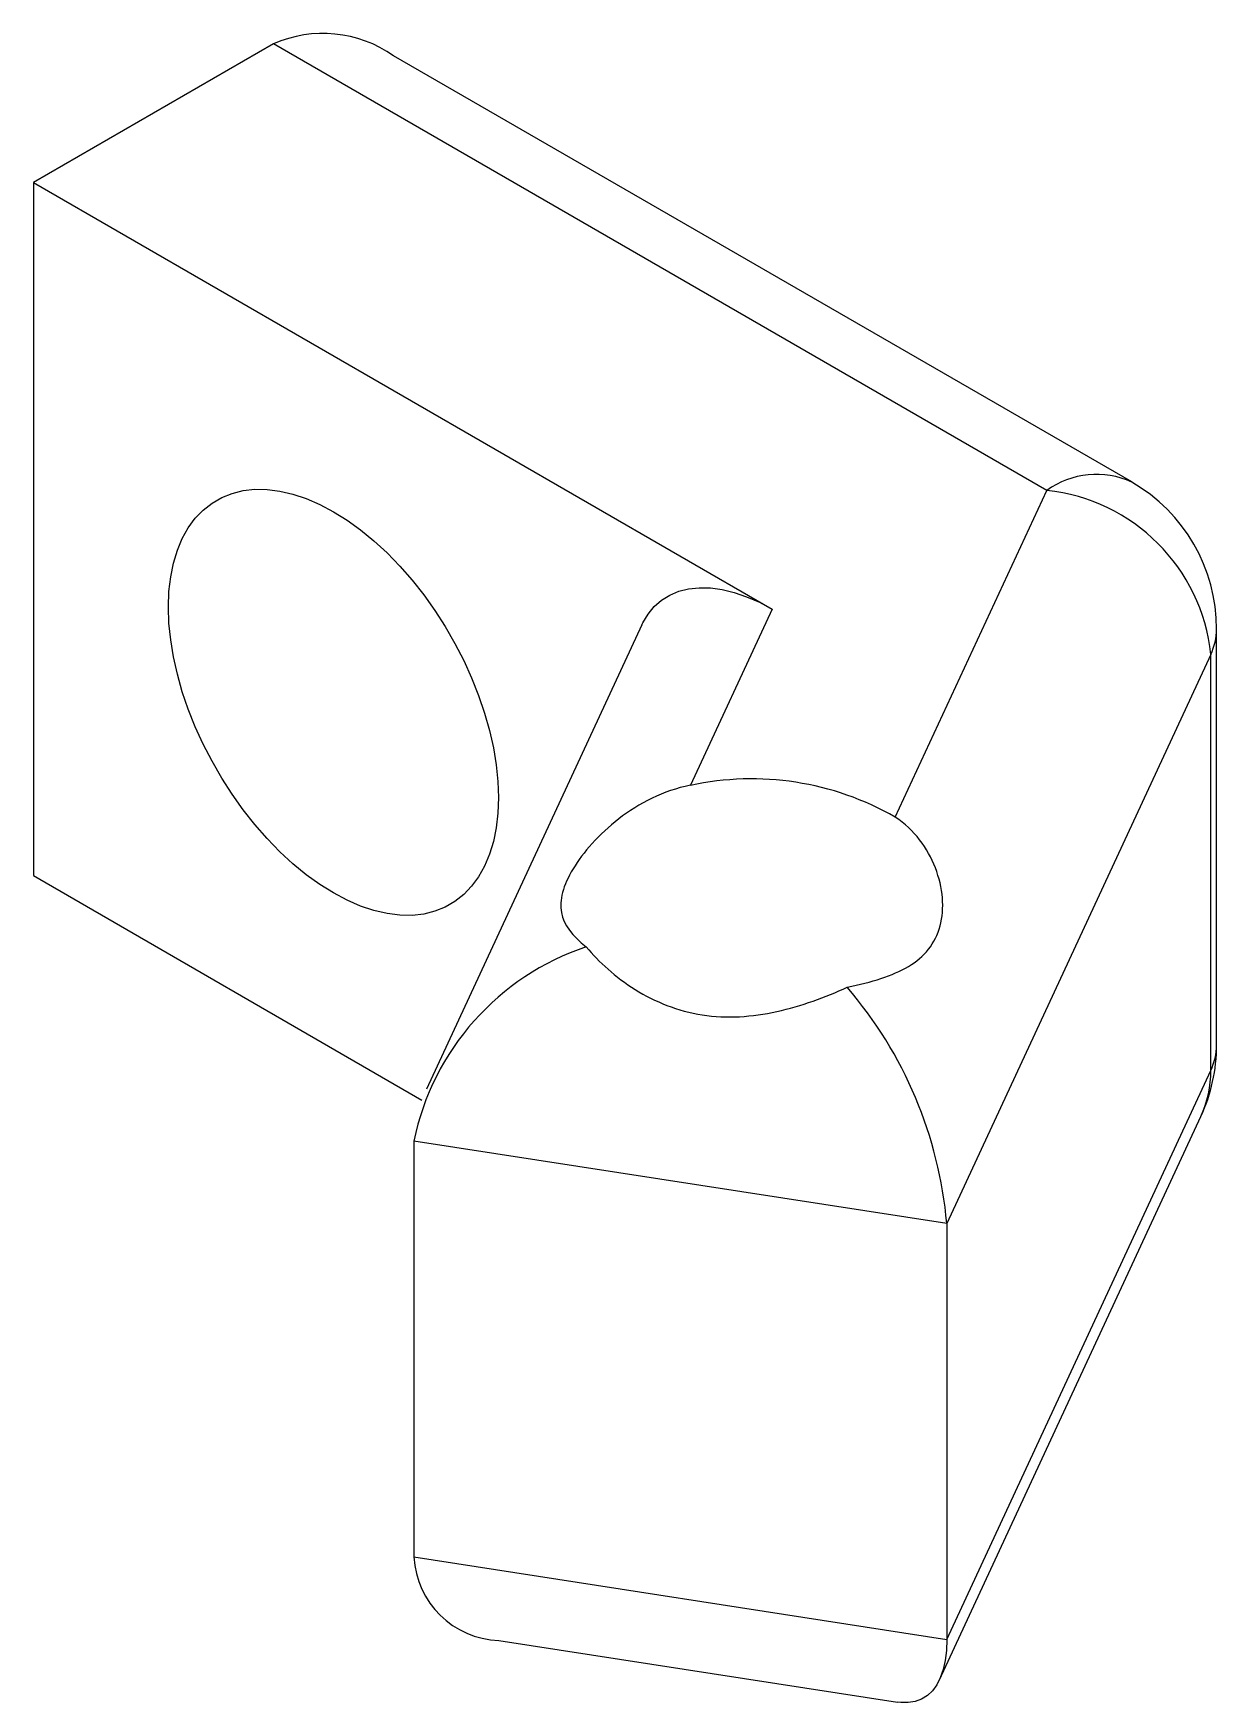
# Paper-space layout '_Изометрия' of a CAD drawing. Header units: millimetres. Extents: x -17.3 to -3.4, y -1.7 to 18.
import ezdxf

# ---------------------------------------------------------------- set-up
doc = ezdxf.new("R2010")
doc.units = ezdxf.units.MM

psp = doc.layouts.new('_Изометрия')

# ---------------------------------------------------------------- linework, layer by layer
at = {"color": 7, "linetype": 'Continuous', "lineweight": 25}
for p, q in [((-14.508, 17.837), (-17.337, 16.204)), ((-5.396, 12.577), (-14.508, 17.837)), ((-4.396, 12.676), (-13.094, 17.697)), ((-17.337, 16.204), (-8.632, 11.179)), ((-17.337, 16.204), (-17.337, 8.039)), ((-7.182, 8.729), (-5.396, 12.577)), ((-8.632, 11.179), (-9.596, 9.103)), ((-10.166, 10.993), (-12.704, 5.524)), ((-3.396, 6.044), (-3.396, 10.943)), ((-3.464, 10.645), (-6.575, 3.942)), ((-3.464, 5.745), (-3.464, 10.645)), ((-17.337, 8.039), (-12.758, 5.396)), ((-6.575, -0.958), (-3.464, 5.745)), ((-6.661, -1.433), (-3.582, 5.202)), ((-6.575, 3.942), (-12.854, 4.913)), ((-12.854, 4.913), (-12.854, 0.014)), ((-6.575, 3.942), (-6.575, -0.958)), ((-12.854, 0.014), (-6.575, -0.958)), ((-11.851, -0.97), (-7.154, -1.696))]:
    psp.add_line(p, q, dxfattribs=at)
at = {"color": 7, "linetype": 'Continuous', "lineweight": 25, "flags": 128}
for points in [[(-15.746, 11.203), (-15.739, 11.385), (-15.719, 11.557), (-15.686, 11.72), (-15.64, 11.871), (-15.582, 12.01), (-15.511, 12.136), (-15.429, 12.248), (-15.336, 12.346), (-15.232, 12.427), (-15.118, 12.493), (-14.995, 12.542), (-14.865, 12.574), (-14.726, 12.59), (-14.582, 12.588), (-14.432, 12.569), (-14.278, 12.533), (-14.121, 12.48), (-13.962, 12.411), (-13.801, 12.326), (-13.64, 12.226), (-13.481, 12.111), (-13.324, 11.982), (-13.17, 11.84), (-13.02, 11.686), (-12.875, 11.521), (-12.737, 11.346), (-12.607, 11.163), (-12.484, 10.972), (-12.37, 10.775), (-12.266, 10.574), (-12.173, 10.369), (-12.091, 10.162), (-12.02, 9.954), (-11.962, 9.748), (-11.916, 9.543), (-11.883, 9.343), (-11.863, 9.147), (-11.856, 8.958), (-11.863, 8.776), (-11.883, 8.604), (-11.916, 8.441), (-11.962, 8.29), (-12.02, 8.15), (-12.091, 8.024), (-12.173, 7.913), (-12.266, 7.815), (-12.37, 7.734), (-12.484, 7.668), (-12.607, 7.619), (-12.737, 7.587), (-12.875, 7.571), (-13.02, 7.573), (-13.17, 7.592), (-13.324, 7.628), (-13.481, 7.681), (-13.64, 7.75), (-13.801, 7.835), (-13.962, 7.935), (-14.121, 8.05), (-14.278, 8.179), (-14.432, 8.321), (-14.582, 8.475), (-14.726, 8.64), (-14.865, 8.815), (-14.995, 8.998), (-15.118, 9.189), (-15.232, 9.386), (-15.336, 9.587), (-15.429, 9.792), (-15.511, 9.999), (-15.582, 10.206), (-15.64, 10.413), (-15.686, 10.617), (-15.719, 10.818), (-15.739, 11.014), (-15.746, 11.203)], [(-10.166, 10.993), (-10.155, 11.015), (-10.094, 11.118), (-10.021, 11.208), (-9.936, 11.283), (-9.839, 11.343), (-9.733, 11.388), (-9.617, 11.418), (-9.492, 11.431), (-9.36, 11.428), (-9.222, 11.41), (-9.079, 11.375), (-8.933, 11.325), (-8.783, 11.259), (-8.632, 11.179)], [(-6.575, -0.958), (-6.58, -1.087), (-6.594, -1.206), (-6.618, -1.314), (-6.651, -1.41), (-6.693, -1.493), (-6.744, -1.563), (-6.804, -1.619), (-6.871, -1.661), (-6.946, -1.689), (-7.028, -1.702), (-7.116, -1.701), (-7.154, -1.696)]]:
    psp.add_lwpolyline(points, dxfattribs=at)
at = {"color": 7, "linetype": 'Continuous', "lineweight": 25}
for centre, radius, start, end in [((-13.925, 16.519), 1.441, 54.8049, 113.8821), ((-4.81, 11.759), 1.006, 65.6929, 125.6176), ((-5.396, 10.943), 2, 0, 60.0027), ((-5.624, 10.417), 2.172, 6.0231, 83.9752), ((-4.099, 10.947), 0.703, 334.5572, 359.7492), ((-8.875, 5.773), 3.406, 60.189, 102.225), ((-9.855, 4.294), 3.062, 108.4087, 168.3376), ((-11.49, 3.508), 4.934, 5.0459, 40.6798), ((-5.396, 6.044), 2, 335.1015, 0), ((-4.099, 6.047), 0.703, 334.5572, 359.7492), ((-4.747, 5.739), 1.283, 335.2572, 0.2828), ((-11.817, 0.068), 1.038, 182.9932, 268.1122)]:
    psp.add_arc(centre, radius, start, end, dxfattribs=at)
for points, knots in [([(-9.596, 9.103), (-9.757, 9.071), (-9.906, 9.019), (-10.188, 8.883), (-10.321, 8.799), (-10.556, 8.618), (-10.662, 8.518), (-10.844, 8.317), (-10.919, 8.216), (-11.037, 8.021), (-11.079, 7.927), (-11.125, 7.756), (-11.129, 7.677), (-11.088, 7.457), (-10.989, 7.333), (-10.822, 7.199)], [0, 0, 0, 0, 0.125, 0.125, 0.25, 0.25, 0.375, 0.375, 0.5, 0.5, 0.625, 0.625, 0.75, 0.75, 1, 1, 1, 1]), ([(-7.748, 6.724), (-7.603, 6.755), (-7.471, 6.788), (-7.23, 6.867), (-7.12, 6.914), (-6.932, 7.026), (-6.853, 7.091), (-6.726, 7.252), (-6.681, 7.344), (-6.626, 7.548), (-6.617, 7.661), (-6.636, 7.894), (-6.664, 8.013), (-6.754, 8.247), (-6.816, 8.359), (-6.974, 8.563), (-7.07, 8.656), (-7.182, 8.729)], [0, 0, 0, 0, 0.125, 0.125, 0.25, 0.25, 0.375, 0.375, 0.5, 0.5, 0.625, 0.625, 0.75, 0.75, 0.875, 0.875, 1, 1, 1, 1]), ([(-10.822, 7.199), (-10.747, 7.11), (-10.662, 7.021), (-10.47, 6.852), (-10.363, 6.77), (-10.013, 6.552), (-9.743, 6.444), (-9.313, 6.377), (-9.164, 6.37), (-8.87, 6.385), (-8.723, 6.406), (-8.431, 6.471), (-8.289, 6.513), (-8.012, 6.61), (-7.877, 6.666), (-7.748, 6.724)], [0, 0, 0, 0, 0.125, 0.125, 0.25, 0.25, 0.5, 0.5, 0.625, 0.625, 0.75, 0.75, 0.875, 0.875, 1, 1, 1, 1])]:
    psp.add_open_spline(points, degree=3, knots=knots, dxfattribs=at)

doc.saveas('drawing.dxf')
